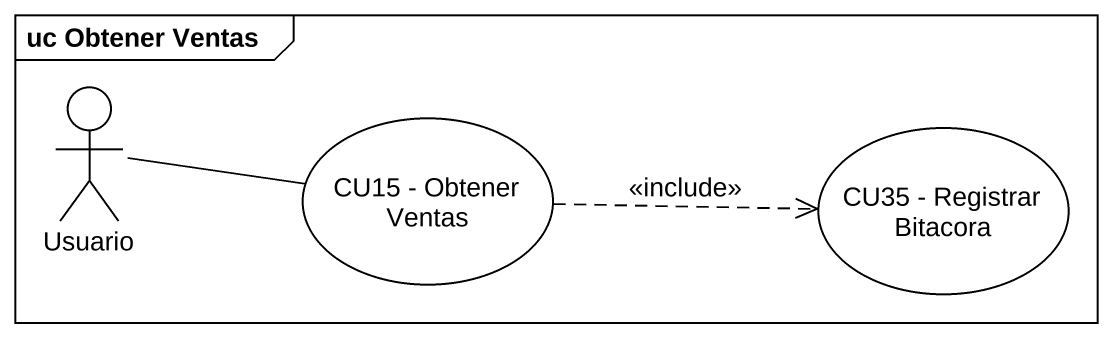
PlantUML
@startuml
mainframe uc Obtener Ventas
actor Usuario
usecase "CU15 - Obtener Ventas" as CU15_Obtener_Ventas
usecase "CU35 - Registrar Bitacora" as CU35_Registrar_Bitacora
Usuario -right- CU15_Obtener_Ventas
CU15_Obtener_Ventas .right.> CU35_Registrar_Bitacora : <<include>>
@enduml
